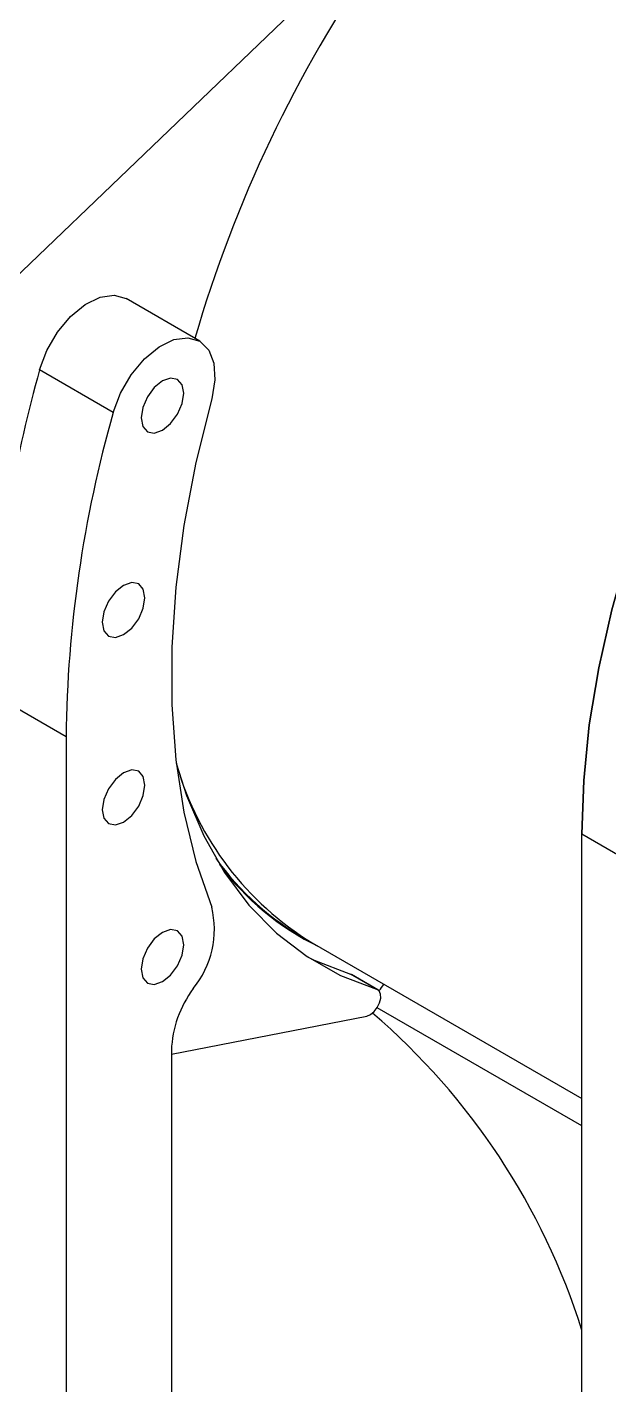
# Model space of a CAD drawing. Header units: millimetres. Extents: x -689 to -21, y -695 to 123.
# Drawn here: x -245.5 to -206.4, y -57.3 to 33.9 of the extents above; entities that cross this region are included whole.
import ezdxf

# ---------------------------------------------------------------- set-up
doc = ezdxf.new("R2010")
doc.units = ezdxf.units.MM

msp = doc.modelspace()

# ---------------------------------------------------------------- linework, layer by layer
at = {"color": 7, "linetype": 'Continuous', "lineweight": 25}
for p, q in [((-250.987, 12.516), (-222.637, 39.703)), ((-233.874, 12.776), (-238.824, 15.633)), ((-239.68, 7.985), (-244.63, 10.842)), ((-242.849, -13.814), (-246.683, -11.6)), ((-242.849, -13.814), (-242.849, -122.803)), ((-208.207, -210.194), (-208.207, -20.348)), ((-201.843, -24.022), (-208.207, -20.348)), ((-228.176, -26.579), (-227.03, -27.241)), ((-226.323, -27.649), (-208.207, -38.107)), ((-223.754, -29.743), (-223.683, -29.774)), ((-221.986, -30.764), (-223.754, -29.743)), ((-221.915, -30.794), (-223.683, -29.774)), ((-235.778, -35.134), (-222.637, -32.564)), ((-208.207, -39.936), (-221.948, -32.003)), ((-235.778, -34.879), (-235.778, -117.904))]:
    msp.add_line(p, q, dxfattribs=at)
at = {"color": 7, "linetype": 'Continuous', "lineweight": 25, "flags": 128}
for points in [[(-183.138, 34.669), (-185.996, 31.731), (-188.752, 28.584), (-191.388, 25.249), (-193.885, 21.749), (-196.227, 18.107), (-198.396, 14.349), (-200.379, 10.501), (-202.162, 6.588), (-203.733, 2.638), (-205.08, -1.323), (-206.195, -5.268), (-207.071, -9.169), (-207.701, -13), (-208.08, -16.735), (-208.207, -20.348)], [(-208.207, -20.348), (-208.08, -16.735), (-207.701, -13), (-207.071, -9.169), (-206.195, -5.268), (-205.08, -1.323), (-203.733, 2.638), (-202.162, 6.588), (-200.379, 10.501), (-198.396, 14.349), (-196.227, 18.107), (-193.885, 21.749), (-191.388, 25.249), (-188.752, 28.584), (-185.996, 31.731), (-183.138, 34.669)], [(-244.63, 10.842), (-244.143, 12.141), (-243.427, 13.371), (-242.541, 14.433), (-241.557, 15.243), (-240.553, 15.733), (-239.613, 15.864), (-238.824, 15.633)], [(-239.68, 7.985), (-239.193, 9.283), (-238.477, 10.513), (-237.592, 11.576), (-236.607, 12.385), (-235.604, 12.875), (-234.663, 13.006), (-233.861, 12.768), (-233.262, 12.179), (-232.915, 11.288), (-232.849, 10.167), (-233.068, 8.906)], [(-236.374, 6.792), (-235.826, 7.234), (-235.362, 7.861), (-235.051, 8.577), (-234.942, 9.272), (-235.051, 9.842), (-235.362, 10.199), (-235.826, 10.29), (-236.374, 10.099), (-236.922, 9.657), (-237.387, 9.03), (-237.697, 8.315), (-237.806, 7.619), (-237.697, 7.049), (-237.387, 6.692), (-236.922, 6.602), (-236.374, 6.792)], [(-233.068, 8.906), (-234.132, 4.615), (-234.935, 0.386), (-235.474, -3.752), (-235.744, -7.773), (-235.744, -11.651), (-235.474, -15.36), (-234.935, -18.876), (-234.132, -22.177), (-233.068, -25.241)], [(-238.984, -6.94), (-238.436, -6.498), (-237.971, -5.871), (-237.661, -5.155), (-237.552, -4.46), (-237.661, -3.89), (-237.971, -3.533), (-238.436, -3.442), (-238.984, -3.633), (-239.532, -4.075), (-239.996, -4.702), (-240.307, -5.417), (-240.416, -6.113), (-240.307, -6.683), (-239.996, -7.04), (-239.532, -7.13), (-238.984, -6.94)], [(-238.984, -19.531), (-238.436, -19.089), (-237.971, -18.463), (-237.661, -17.747), (-237.552, -17.051), (-237.661, -16.481), (-237.971, -16.124), (-238.436, -16.034), (-238.984, -16.224), (-239.532, -16.667), (-239.996, -17.293), (-240.307, -18.009), (-240.416, -18.705), (-240.307, -19.274), (-239.996, -19.632), (-239.532, -19.722), (-238.984, -19.531)], [(-235.448, -15.587), (-234.755, -17.743), (-233.597, -20.466), (-232.198, -22.927), (-230.568, -25.107), (-228.718, -26.994), (-226.661, -28.572), (-224.412, -29.832), (-221.986, -30.764)], [(-236.374, -30.251), (-235.826, -29.808), (-235.362, -29.182), (-235.051, -28.466), (-234.942, -27.771), (-235.051, -27.201), (-235.362, -26.843), (-235.826, -26.753), (-236.374, -26.944), (-236.922, -27.386), (-237.387, -28.012), (-237.697, -28.728), (-237.806, -29.424), (-237.697, -29.994), (-237.387, -30.351), (-236.922, -30.441), (-236.374, -30.251)], [(-226.632, -28.592), (-226.18, -28.811), (-223.754, -29.743)], [(-222.637, -32.564), (-222.393, -32.464), (-222.151, -32.265), (-221.942, -31.993), (-221.79, -31.681), (-221.715, -31.366), (-221.725, -31.087), (-221.819, -30.877), (-221.986, -30.764)]]:
    msp.add_lwpolyline(points, dxfattribs=at)
at = {"color": 7, "linetype": 'Continuous', "lineweight": 25}
for centre, radius, start, end in [((-148.767, -11.883), 88.966, 145.3854, 163.78449), ((-161.081, -12.651), 86.789, 164.29401, 175.91009), ((-160.24, -14.693), 82.613, 164.067, 179.38982), ((-215.482, -9.965), 20.743, 196.18408, 238.49077), ((-217.724, -11.289), 18.466, 215.29194, 241.009), ((-217.882, -11.476), 18.272, 216.63391, 244.02698), ((-239.19, -26.734), 6.301, 320.78147, 13.70591), ((-228.254, -35.196), 7.531, 143.51053, 177.58885), ((-222.987, -29.695), 1.643, 314.70518, 333.64112), ((-252.552, -67.641), 46.497, 17.49796, 49.34431)]:
    msp.add_arc(centre, radius, start, end, dxfattribs=at)

doc.saveas('drawing.dxf')
